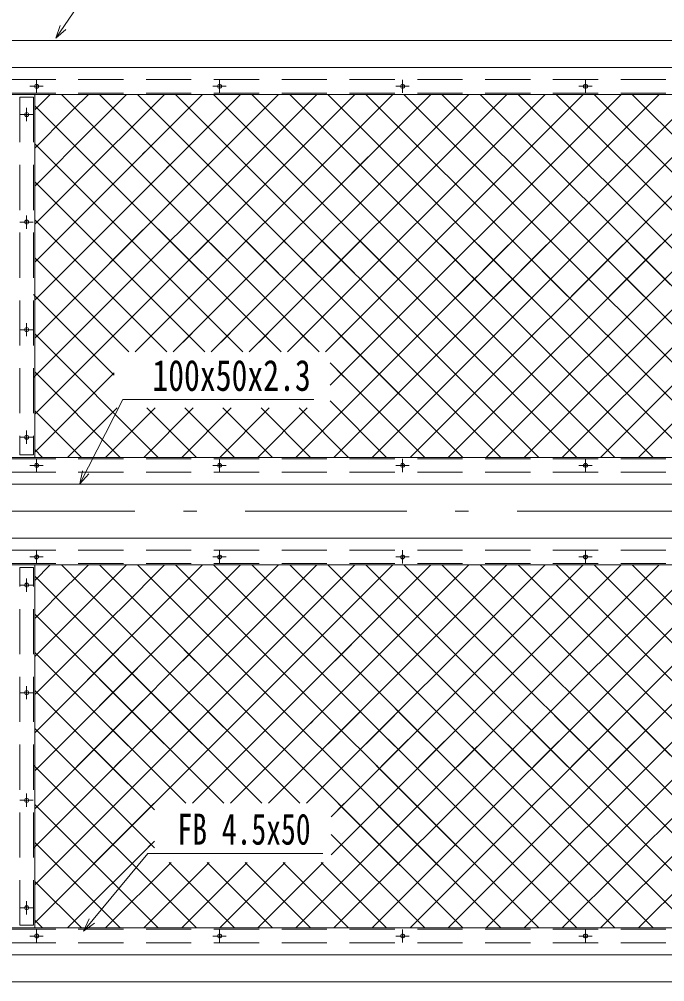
# Model space of a CAD drawing. Units: millimetres, scale not verified. Extents: x -4200 to 4200, y -2970 to 2970.
# Drawn here: x -3059 to -1859, y -1158 to 632 of the extents above; entities that cross this region are included whole.
import ezdxf
from ezdxf.enums import TextEntityAlignment as Align

# ---------------------------------------------------------------- set-up
doc = ezdxf.new("R2010")
doc.units = ezdxf.units.MM
doc.header["$LTSCALE"] = 10
doc.linetypes.add('USER1', pattern=[50.5, 30, -9, 2.5, -9])
doc.linetypes.add('USER2', pattern=[12.6, 8.4, -4.2])
doc.layers.add('0-0_1', color=7, linetype='Continuous', lineweight=9)
doc.layers.add('0-6_2網', color=2, linetype='Continuous', lineweight=25)
doc.styles.add('ＭＳ ゴシック', font='')
doc.styles.get('ＭＳ ゴシック').set_extended_font_data('MS Gothic')

msp = doc.modelspace()

# ---------------------------------------------------------------- linework, layer by layer
at = {"layer": '0-0_1'}
for p, q in [((-2990.89, 596.14), (-2982.62, 619.73)), ((-2990.89, 596.14), (-2971.93, 612.43)), ((-1223.08, 591.88), (-3130.08, 591.88)), ((-1273.08, 541.88), (-3080.08, 541.88)), ((-1273.08, 491.88), (-3080.08, 491.88)), ((-3030.08, 491.88), (-3030.08, -183.12)), ((-3080.08, -183.12), (-1273.08, -183.12)), ((-2946.17, -232.39), (-2940.99, -207.93)), ((-2946.17, -232.39), (-2929.46, -213.8)), ((-3080.08, -233.12), (-1273.08, -233.12)), ((-3080.08, -333.12), (-1300.94, -333.12)), ((-3080.08, -383.12), (-1273.08, -383.12)), ((-3030.08, -383.12), (-3030.08, -1058.12)), ((-2939.16, -1063.81), (-2928.77, -1041.07)), ((-2939.16, -1063.81), (-2918.79, -1049.31)), ((-3080.08, -1058.12), (-1273.08, -1058.12)), ((-3080.08, -1108.12), (-1273.08, -1108.12)), ((-3130.08, -1158.12), (-1223.08, -1158.12))]:
    msp.add_line(p, q, dxfattribs=at)
at = {"layer": '0-0_1', "linetype": 'USER2'}
for p, q in [((-3075.03, 519.38), (-1278.08, 519.38)), ((-3075.03, 494.38), (-1278.08, 494.38)), ((-3057.58, 486.88), (-3057.58, -178.12)), ((-3057.58, 486.88), (-3032.58, 486.88)), ((-3032.58, 486.88), (-3032.58, -178.12)), ((-3057.58, -178.12), (-3032.58, -178.12)), ((-3075.03, -185.62), (-1278.08, -185.62)), ((-3075.03, -210.62), (-1278.08, -210.62)), ((-3075.03, -355.62), (-1278.08, -355.62)), ((-3075.03, -380.62), (-1278.08, -380.62)), ((-3057.58, -1053.12), (-3057.58, -388.12)), ((-3057.58, -388.12), (-3032.58, -388.12)), ((-3032.58, -1053.12), (-3032.58, -388.12)), ((-3057.58, -1053.12), (-3032.58, -1053.12)), ((-3075.03, -1060.62), (-1278.08, -1060.62)), ((-3075.03, -1085.62), (-1278.08, -1085.62))]:
    msp.add_line(p, q, dxfattribs=at)
at = {"layer": '0-0_1', "linetype": 'USER1'}
for p, q in [((-3026.58, 494.57), (-3026.58, 519.18)), ((-2686.58, 494.57), (-2686.58, 519.18)), ((-2346.58, 494.57), (-2346.58, 519.18)), ((-2006.58, 494.57), (-2006.58, 519.18)), ((-3014.28, 506.88), (-3038.89, 506.88)), ((-2674.28, 506.88), (-2698.89, 506.88)), ((-2334.28, 506.88), (-2358.89, 506.88)), ((-1994.28, 506.88), (-2018.89, 506.88)), ((-3045.08, 442.07), (-3045.08, 466.68)), ((-3057.39, 454.38), (-3032.78, 454.38)), ((-3057.39, 254.38), (-3032.78, 254.38)), ((-3045.08, 242.07), (-3045.08, 266.68)), ((-3057.39, 54.38), (-3032.78, 54.38)), ((-3045.08, 42.07), (-3045.08, 66.68)), ((-3045.08, -133.32), (-3045.08, -157.93)), ((-3057.39, -145.62), (-3032.78, -145.62)), ((-3026.58, -185.82), (-3026.58, -210.43)), ((-2686.58, -185.82), (-2686.58, -210.43)), ((-2346.58, -185.82), (-2346.58, -210.43)), ((-2006.58, -185.82), (-2006.58, -210.43)), ((-3014.28, -198.12), (-3038.89, -198.12)), ((-2674.28, -198.12), (-2698.89, -198.12)), ((-2334.28, -198.12), (-2358.89, -198.12)), ((-1994.28, -198.12), (-2018.89, -198.12)), ((-3143.72, -283.12), (716.2, -283.12)), ((-3026.58, -380.43), (-3026.58, -355.82)), ((-2686.58, -380.43), (-2686.58, -355.82)), ((-2346.58, -380.43), (-2346.58, -355.82)), ((-2006.58, -380.43), (-2006.58, -355.82)), ((-3014.28, -368.12), (-3038.89, -368.12)), ((-2674.28, -368.12), (-2698.89, -368.12)), ((-2334.28, -368.12), (-2358.89, -368.12)), ((-1994.28, -368.12), (-2018.89, -368.12)), ((-3045.08, -432.93), (-3045.08, -408.32)), ((-3057.39, -420.62), (-3032.78, -420.62)), ((-3045.08, -632.93), (-3045.08, -608.32)), ((-3057.39, -620.62), (-3032.78, -620.62)), ((-3057.39, -820.62), (-3032.78, -820.62)), ((-3045.08, -832.93), (-3045.08, -808.32)), ((-3045.08, -1008.32), (-3045.08, -1032.93)), ((-3057.39, -1020.62), (-3032.78, -1020.62)), ((-3014.28, -1073.12), (-3038.89, -1073.12)), ((-3026.58, -1060.82), (-3026.58, -1085.43)), ((-2674.28, -1073.12), (-2698.89, -1073.12)), ((-2686.58, -1060.82), (-2686.58, -1085.43)), ((-2334.28, -1073.12), (-2358.89, -1073.12)), ((-2346.58, -1060.82), (-2346.58, -1085.43)), ((-1994.28, -1073.12), (-2018.89, -1073.12)), ((-2006.58, -1060.82), (-2006.58, -1085.43))]:
    msp.add_line(p, q, dxfattribs=at)
at = {"layer": '0-0_1'}
for points in [[(-2990.89, 596.14), (-2900.79, 728.14), (-2855.79, 728.14), (-2365.79, 728.14)], [(-2946.17, -232.39), (-2866.46, -75.65), (-2821.46, -75.65), (-2511.46, -75.65)], [(-3130.08, -1158.12), (-1223.08, -1158.12), (-1223.08, -592.62)], [(-2939.16, -1063.81), (-2819.81, -919.36), (-2774.81, -919.36), (-2494.81, -919.36)]]:
    msp.add_lwpolyline(points, dxfattribs=at)
for centre in [(-3026.58, 506.88), (-2686.58, 506.88), (-2346.58, 506.88), (-2006.58, 506.88), (-3045.08, 454.38), (-3045.08, 254.38), (-3045.08, 54.38), (-3045.08, -145.62), (-3026.58, -198.12), (-2686.58, -198.12), (-2346.58, -198.12), (-2006.58, -198.12), (-3026.58, -368.12), (-2686.58, -368.12), (-2346.58, -368.12), (-2006.58, -368.12), (-3045.08, -420.62), (-3045.08, -620.62), (-3045.08, -820.62), (-3045.08, -1020.62), (-3026.58, -1073.12), (-2686.58, -1073.12), (-2346.58, -1073.12), (-2006.58, -1073.12)]:
    msp.add_circle(centre, 3.75, dxfattribs=at)
at = {"layer": '0-6_2網'}
for p, q in [((-3030.08, 462.85), (-3001.06, 491.88)), ((-3030.08, 180.01), (-2718.22, 491.88)), ((-3030.08, 109.3), (-2647.51, 491.88)), ((-3030.08, 38.59), (-2576.79, 491.88)), ((-3030.08, -32.12), (-2506.08, 491.88)), ((-3030.08, -102.83), (-2435.37, 491.88)), ((-2942.53, 453.98), (-2980.42, 491.88)), ((-2958.72, 463.51), (-2930.35, 491.88)), ((-2914.2, 437.32), (-2859.64, 491.88)), ((-2234.71, -183.12), (-2909.71, 491.88)), ((-2869.67, 411.13), (-2788.93, 491.88)), ((-2843.46, 13.08), (-2364.66, 491.88)), ((-2164, -183.12), (-2839, 491.88)), ((-2772.75, 13.08), (-2293.95, 491.88)), ((-2093.29, -183.12), (-2768.29, 491.88)), ((-2702.04, 13.08), (-2223.24, 491.88)), ((-2022.58, -183.12), (-2697.58, 491.88)), ((-2631.33, 13.08), (-2152.53, 491.88)), ((-1951.87, -183.12), (-2626.87, 491.88)), ((-2560.62, 13.08), (-2081.82, 491.88)), ((-1881.16, -183.12), (-2556.16, 491.88)), ((-2544.69, -183.12), (-1869.69, 491.88)), ((-2489.91, 13.08), (-2011.11, 491.88)), ((-1810.45, -183.12), (-2485.45, 491.88)), ((-2481.14, -48.86), (-1940.4, 491.88)), ((-2473.98, -183.12), (-1798.98, 491.88)), ((-1739.74, -183.12), (-2414.74, 491.88)), ((-2403.27, -183.12), (-1728.27, 491.88)), ((-1669.03, -183.12), (-2344.03, 491.88)), ((-2332.56, -183.12), (-1657.56, 491.88)), ((-1598.32, -183.12), (-2273.32, 491.88)), ((-2261.85, -183.12), (-1586.85, 491.88)), ((-1527.61, -183.12), (-2202.61, 491.88)), ((-2191.13, -183.12), (-1516.13, 491.88)), ((-1456.9, -183.12), (-2131.9, 491.88)), ((-2120.42, -183.12), (-1445.42, 491.88)), ((-1386.18, -183.12), (-2061.18, 491.88)), ((-2049.71, -183.12), (-1374.71, 491.88)), ((-1323.08, -175.51), (-1990.47, 491.88)), ((-1323.08, -104.8), (-1919.76, 491.88)), ((-2718.64, 159.38), (-3030.08, 470.83)), ((-2718.64, 159.38), (-3030.08, 470.83)), ((-2572.34, 13.08), (-3030.08, 470.83)), ((-1979, -183.12), (-1323.08, 472.8)), ((-3030.08, 392.14), (-2968.22, 454.01)), ((-2968.22, 454.01), (-2958.72, 463.51)), ((-2905.91, 417.36), (-2942.53, 453.98)), ((-2923.69, 427.82), (-2914.2, 437.32)), ((-3030.08, 321.43), (-2923.69, 427.82)), ((-2501.63, 13.08), (-2905.91, 417.36)), ((-3030.08, 250.72), (-2879.17, 401.63)), ((-2789.35, 159.38), (-3030.08, 400.11)), ((-2643.05, 13.08), (-3030.08, 400.11)), ((-2879.17, 401.63), (-2869.67, 411.13)), ((-1908.29, -183.12), (-1323.08, 402.09)), ((-2834.65, 375.45), (-2825.15, 384.94)), ((-3030.08, 180.01), (-2834.65, 375.45)), ((-2790.12, 349.26), (-2780.63, 358.75)), ((-2472.01, 313.82), (-2410.23, 375.6)), ((-3030.08, 109.3), (-2790.12, 349.26)), ((-2734.2, 316.36), (-2770.82, 352.99)), ((-2856.43, 155.75), (-3030.08, 329.4)), ((-2713.76, 13.08), (-3030.08, 329.4)), ((-2731.66, 313.82), (-2734.2, 316.36)), ((-2856.43, 85.04), (-3030.08, 258.69)), ((-2784.47, 13.08), (-3030.08, 258.69)), ((-2951.79, 116.88), (-2828.84, 239.83)), ((-2838.58, 159.38), (-2777.83, 220.13)), ((-2767.87, 159.38), (-2707.12, 220.13)), ((-2647.93, 159.38), (-2708.67, 220.13)), ((-2697.16, 159.38), (-2636.41, 220.13)), ((-2577.21, 159.38), (-2637.96, 220.13)), ((-2626.45, 159.38), (-2565.7, 220.13)), ((-2626.45, 159.38), (-2565.7, 220.13)), ((-2626.45, 159.38), (-2567.51, 218.32)), ((-2567.51, 218.32), (-2565.7, 220.13)), ((-2555.74, 159.38), (-2494.99, 220.13)), ((-2555.74, 159.38), (-2494.99, 220.13)), ((-2435.79, 159.38), (-2496.54, 220.13)), ((-2485.03, 159.38), (-2424.28, 220.13)), ((-2485.03, 159.38), (-2424.28, 220.13)), ((-2322.58, 116.88), (-2425.83, 220.13)), ((-2251.87, 116.88), (-2360.02, 225.02)), ((-2522.99, 192.13), (-2513.49, 201.63)), ((-2414.32, 159.38), (-2361.65, 212.04)), ((-2379.92, 123.06), (-2290.94, 212.04)), ((-2251.87, 116.88), (-2347.04, 212.04)), ((-2315.4, 116.88), (-2220.23, 212.04)), ((-2181.16, 116.88), (-2276.33, 212.04)), ((-2244.69, 116.88), (-2149.52, 212.04)), ((-2110.45, 116.88), (-2205.61, 212.04)), ((-2173.98, 116.88), (-2078.81, 212.04)), ((-2039.74, 116.88), (-2134.9, 212.04)), ((-2103.27, 116.88), (-2008.1, 212.04)), ((-1969.03, 116.88), (-2064.19, 212.04)), ((-2032.56, 116.88), (-1937.39, 212.04)), ((-1898.32, 116.88), (-1993.48, 212.04)), ((-1961.85, 116.88), (-1866.68, 212.04)), ((-1849.05, 138.32), (-1922.77, 212.04)), ((-2855.18, 13.08), (-3030.08, 187.98)), ((-2555.74, 159.38), (-2522.99, 192.13)), ((-2485.03, 159.38), (-2478.47, 165.94)), ((-2478.47, 165.94), (-2468.97, 175.44)), ((-3032.58, -34.62), (-2856.43, 141.54)), ((-2881.08, 116.88), (-2856.43, 141.54)), ((-2882.45, -30.36), (-3032.58, 119.77)), ((-3029.69, 116.88), (-3030.08, 117.27)), ((-2393.29, 116.88), (-2395.41, 119)), ((-2393.29, 116.88), (-2395.41, 119)), ((-2093.29, -183.12), (-2395.41, 119)), ((-2386.11, 116.88), (-2379.92, 123.06)), ((-3030.08, -102.83), (-2856.43, 70.82)), ((-3030.08, -102.83), (-2856.43, 70.82)), ((-2800.4, -183.12), (-3030.08, 46.56)), ((-2843.46, 13.08), (-2808.42, 48.12)), ((-2772.75, 13.08), (-2737.71, 48.12)), ((-2772.75, 13.08), (-2737.71, 48.12)), ((-2772.75, 13.08), (-2737.71, 48.12)), ((-2772.75, 13.08), (-2737.71, 48.12)), ((-2702.04, 13.08), (-2667, 48.12)), ((-2631.33, 13.08), (-2596.28, 48.12)), ((-2560.62, 13.08), (-2525.57, 48.12)), ((-2501.63, 13.08), (-2536.67, 48.12)), ((-2501.63, 13.08), (-2536.67, 48.12)), ((-2489.91, 13.08), (-2454.86, 48.12)), ((-2234.71, -183.12), (-2465.96, 48.12)), ((-2314, -33.12), (-2395.41, 48.29)), ((-2164, -183.12), (-2395.41, 48.29)), ((-2455.42, -33.12), (-2481.14, -7.41)), ((-2455.42, -33.12), (-2481.14, -7.41)), ((-2305.42, -183.12), (-2481.14, -7.41)), ((-2871.11, -183.12), (-3030.08, -24.15)), ((-3030.08, -173.54), (-2882.45, -25.91)), ((-3030.08, -173.54), (-2882.45, -25.91)), ((-2376.13, -183.12), (-2481.14, -78.12)), ((-2943.38, -183.12), (-3030.08, -96.42)), ((-2968.95, -183.12), (-2877.03, -91.2)), ((-2898.24, -183.12), (-2806.32, -91.2)), ((-2827.53, -183.12), (-2735.61, -91.2)), ((-2729.69, -183.12), (-2821.61, -91.2)), ((-2756.82, -183.12), (-2664.9, -91.2)), ((-2658.98, -183.12), (-2750.9, -91.2)), ((-2686.11, -183.12), (-2594.19, -91.2)), ((-2588.27, -183.12), (-2680.19, -91.2)), ((-2615.4, -183.12), (-2523.48, -91.2)), ((-2517.56, -183.12), (-2609.47, -91.2)), ((-2446.85, -183.12), (-2538.76, -91.2)), ((-3015.66, -183.12), (-3030.08, -168.7)), ((-3030.08, -412.15), (-3001.06, -383.12)), ((-3030.08, -694.99), (-2718.22, -383.12)), ((-3030.08, -765.7), (-2647.51, -383.12)), ((-3030.08, -836.41), (-2576.79, -383.12)), ((-3030.08, -907.12), (-2506.08, -383.12)), ((-3030.08, -977.83), (-2435.37, -383.12)), ((-3030.08, -1048.54), (-2364.66, -383.12)), ((-2942.53, -421.02), (-2980.42, -383.12)), ((-2958.72, -411.49), (-2930.35, -383.12)), ((-2914.2, -437.68), (-2859.64, -383.12)), ((-2234.71, -1058.12), (-2909.71, -383.12)), ((-2869.67, -463.87), (-2788.93, -383.12)), ((-2164, -1058.12), (-2839, -383.12)), ((-2093.29, -1058.12), (-2768.29, -383.12)), ((-2737.14, -826.31), (-2293.95, -383.12)), ((-2022.58, -1058.12), (-2697.58, -383.12)), ((-2666.43, -826.31), (-2223.24, -383.12)), ((-1951.87, -1058.12), (-2626.87, -383.12)), ((-2595.72, -826.31), (-2152.53, -383.12)), ((-1881.16, -1058.12), (-2556.16, -383.12)), ((-2544.69, -1058.12), (-1869.69, -383.12)), ((-2525.01, -826.31), (-2081.82, -383.12)), ((-1810.45, -1058.12), (-2485.45, -383.12)), ((-2479.29, -851.31), (-2011.11, -383.12)), ((-2479.29, -922.02), (-1940.4, -383.12)), ((-2473.98, -1058.12), (-1798.98, -383.12)), ((-1739.74, -1058.12), (-2414.74, -383.12)), ((-2403.27, -1058.12), (-1728.27, -383.12)), ((-1669.03, -1058.12), (-2344.03, -383.12)), ((-2332.56, -1058.12), (-1657.56, -383.12)), ((-1598.32, -1058.12), (-2273.32, -383.12)), ((-2261.85, -1058.12), (-1586.85, -383.12)), ((-1527.61, -1058.12), (-2202.61, -383.12)), ((-2191.13, -1058.12), (-1516.13, -383.12)), ((-1456.9, -1058.12), (-2131.9, -383.12)), ((-2120.42, -1058.12), (-1445.42, -383.12)), ((-1386.18, -1058.12), (-2061.18, -383.12)), ((-2049.71, -1058.12), (-1374.71, -383.12)), ((-1323.08, -1050.51), (-1990.47, -383.12)), ((-1323.08, -979.8), (-1919.76, -383.12)), ((-2718.64, -715.62), (-3030.08, -404.17)), ((-2718.64, -715.62), (-3030.08, -404.17)), ((-2607.95, -826.31), (-3030.08, -404.17)), ((-2968.22, -420.99), (-2958.72, -411.49)), ((-1979, -1058.12), (-1323.08, -402.2)), ((-3030.08, -482.86), (-2968.22, -420.99)), ((-2905.91, -457.64), (-2942.53, -421.02)), ((-3030.08, -553.57), (-2923.69, -447.18)), ((-2923.69, -447.18), (-2914.2, -437.68)), ((-2537.23, -826.31), (-2905.91, -457.64)), ((-2879.17, -473.37), (-2869.67, -463.87)), ((-3030.08, -624.28), (-2879.17, -473.37)), ((-2789.35, -715.62), (-3030.08, -474.89)), ((-2678.66, -826.31), (-3030.08, -474.89)), ((-1908.29, -1058.12), (-1323.08, -472.91)), ((-3030.08, -694.99), (-2834.65, -499.55)), ((-2834.65, -499.55), (-2825.15, -490.06)), ((-2472.01, -561.18), (-2410.23, -499.4)), ((-2790.12, -525.74), (-2780.63, -516.25)), ((-3030.08, -765.7), (-2790.12, -525.74)), ((-2734.2, -558.64), (-2770.82, -522.01)), ((-2856.43, -719.25), (-3030.08, -545.6)), ((-2749.37, -826.31), (-3030.08, -545.6)), ((-2731.66, -561.18), (-2734.2, -558.64)), ((-2856.43, -789.96), (-3030.08, -616.31)), ((-2807.71, -838.68), (-3030.08, -616.31)), ((-2951.79, -758.12), (-2828.84, -635.17)), ((-2838.58, -715.62), (-2777.83, -654.87)), ((-2767.87, -715.62), (-2707.12, -654.87)), ((-2647.93, -715.62), (-2708.67, -654.87)), ((-2697.16, -715.62), (-2636.41, -654.87)), ((-2577.21, -715.62), (-2637.96, -654.87)), ((-2626.45, -715.62), (-2565.7, -654.87)), ((-2626.45, -715.62), (-2565.7, -654.87)), ((-2626.45, -715.62), (-2567.51, -656.68)), ((-2567.51, -656.68), (-2565.7, -654.87)), ((-2555.74, -715.62), (-2494.99, -654.87)), ((-2555.74, -715.62), (-2494.99, -654.87)), ((-2435.79, -715.62), (-2496.54, -654.87)), ((-2485.03, -715.62), (-2424.28, -654.87)), ((-2485.03, -715.62), (-2424.28, -654.87)), ((-2322.58, -758.12), (-2425.83, -654.87)), ((-2251.87, -758.12), (-2360.02, -649.98)), ((-2522.99, -682.87), (-2513.49, -673.37)), ((-2414.32, -715.62), (-2361.65, -662.96)), ((-2379.92, -751.94), (-2290.94, -662.96)), ((-2251.87, -758.12), (-2347.04, -662.96)), ((-2315.4, -758.12), (-2220.23, -662.96)), ((-2181.16, -758.12), (-2276.33, -662.96)), ((-2244.69, -758.12), (-2149.52, -662.96)), ((-2110.45, -758.12), (-2205.61, -662.96)), ((-2173.98, -758.12), (-2078.81, -662.96)), ((-2039.74, -758.12), (-2134.9, -662.96)), ((-2103.27, -758.12), (-2008.1, -662.96)), ((-1969.03, -758.12), (-2064.19, -662.96)), ((-2032.56, -758.12), (-1937.39, -662.96)), ((-1898.32, -758.12), (-1993.48, -662.96)), ((-1961.85, -758.12), (-1866.68, -662.96)), ((-1849.05, -736.68), (-1922.77, -662.96)), ((-2807.71, -909.39), (-3030.08, -687.02)), ((-2555.74, -715.62), (-2522.99, -682.87)), ((-2485.03, -715.62), (-2478.47, -709.06)), ((-2478.47, -709.06), (-2468.97, -699.56)), ((-3032.58, -909.62), (-2856.43, -733.46)), ((-2881.08, -758.12), (-2856.43, -733.46)), ((-2729.69, -1058.12), (-3032.58, -755.23)), ((-3029.69, -758.12), (-3030.08, -757.73)), ((-2393.29, -758.12), (-2395.41, -756)), ((-2393.29, -758.12), (-2395.41, -756)), ((-2093.29, -1058.12), (-2395.41, -756)), ((-2386.11, -758.12), (-2379.92, -751.94)), ((-3030.08, -977.83), (-2856.43, -804.18)), ((-3030.08, -977.83), (-2856.43, -804.18)), ((-3030.08, -1048.54), (-2808.42, -826.88)), ((-2800.4, -1058.12), (-3030.08, -828.44)), ((-2479.29, -851.31), (-2454.86, -826.88)), ((-2234.71, -1058.12), (-2465.96, -826.88)), ((-2314, -908.12), (-2395.41, -826.71)), ((-2164, -1058.12), (-2395.41, -826.71)), ((-2455.42, -908.12), (-2479.29, -884.25)), ((-2455.42, -908.12), (-2479.29, -884.25)), ((-2305.42, -1058.12), (-2479.29, -884.25)), ((-2871.11, -1058.12), (-3030.08, -899.15)), ((-2968.95, -1058.12), (-2807.71, -896.88)), ((-2818.95, -908.12), (-2807.71, -896.88)), ((-2818.95, -908.12), (-2807.71, -896.88)), ((-2818.95, -908.12), (-2807.71, -896.88)), ((-2818.95, -908.12), (-2807.71, -896.88)), ((-2898.24, -1058.12), (-2776.77, -936.65)), ((-2827.53, -1058.12), (-2706.06, -936.65)), ((-2658.98, -1058.12), (-2780.45, -936.65)), ((-2756.82, -1058.12), (-2635.35, -936.65)), ((-2588.27, -1058.12), (-2709.74, -936.65)), ((-2686.11, -1058.12), (-2564.64, -936.65)), ((-2517.56, -1058.12), (-2639.03, -936.65)), ((-2615.4, -1058.12), (-2493.93, -936.65)), ((-2446.85, -1058.12), (-2568.31, -936.65)), ((-2376.13, -1058.12), (-2497.6, -936.65)), ((-2943.38, -1058.12), (-3030.08, -971.42)), ((-3015.66, -1058.12), (-3030.08, -1043.7))]:
    msp.add_line(p, q, dxfattribs=at)
for points in [[(-2754.85, 313.82), (-2745.6, 323.07), (-2736.11, 332.57)], [(-2506.5, 159.38), (-2562.49, 215.37), (-2567.25, 220.13)], [(-2754.85, -561.18), (-2745.6, -551.93), (-2736.11, -542.43)], [(-2506.5, -715.62), (-2562.49, -659.63), (-2567.25, -654.87)]]:
    msp.add_lwpolyline(points, dxfattribs=at)

# ---------------------------------------------------------------- texts
at = {"layer": '0-0_1', "style": 'ＭＳ ゴシック'}
for s, height, width, p in [('100x50x2.3', 57.7, 0.75, (-2811.46, -76.75)), ('FB 4.5x50', 57.73, 0.7, (-2764.81, -920.46))]:
    msp.add_text(s, height=height, dxfattribs=dict(at, width=width)).set_placement(p, align=Align.BOTTOM_LEFT)

doc.saveas('drawing.dxf')
